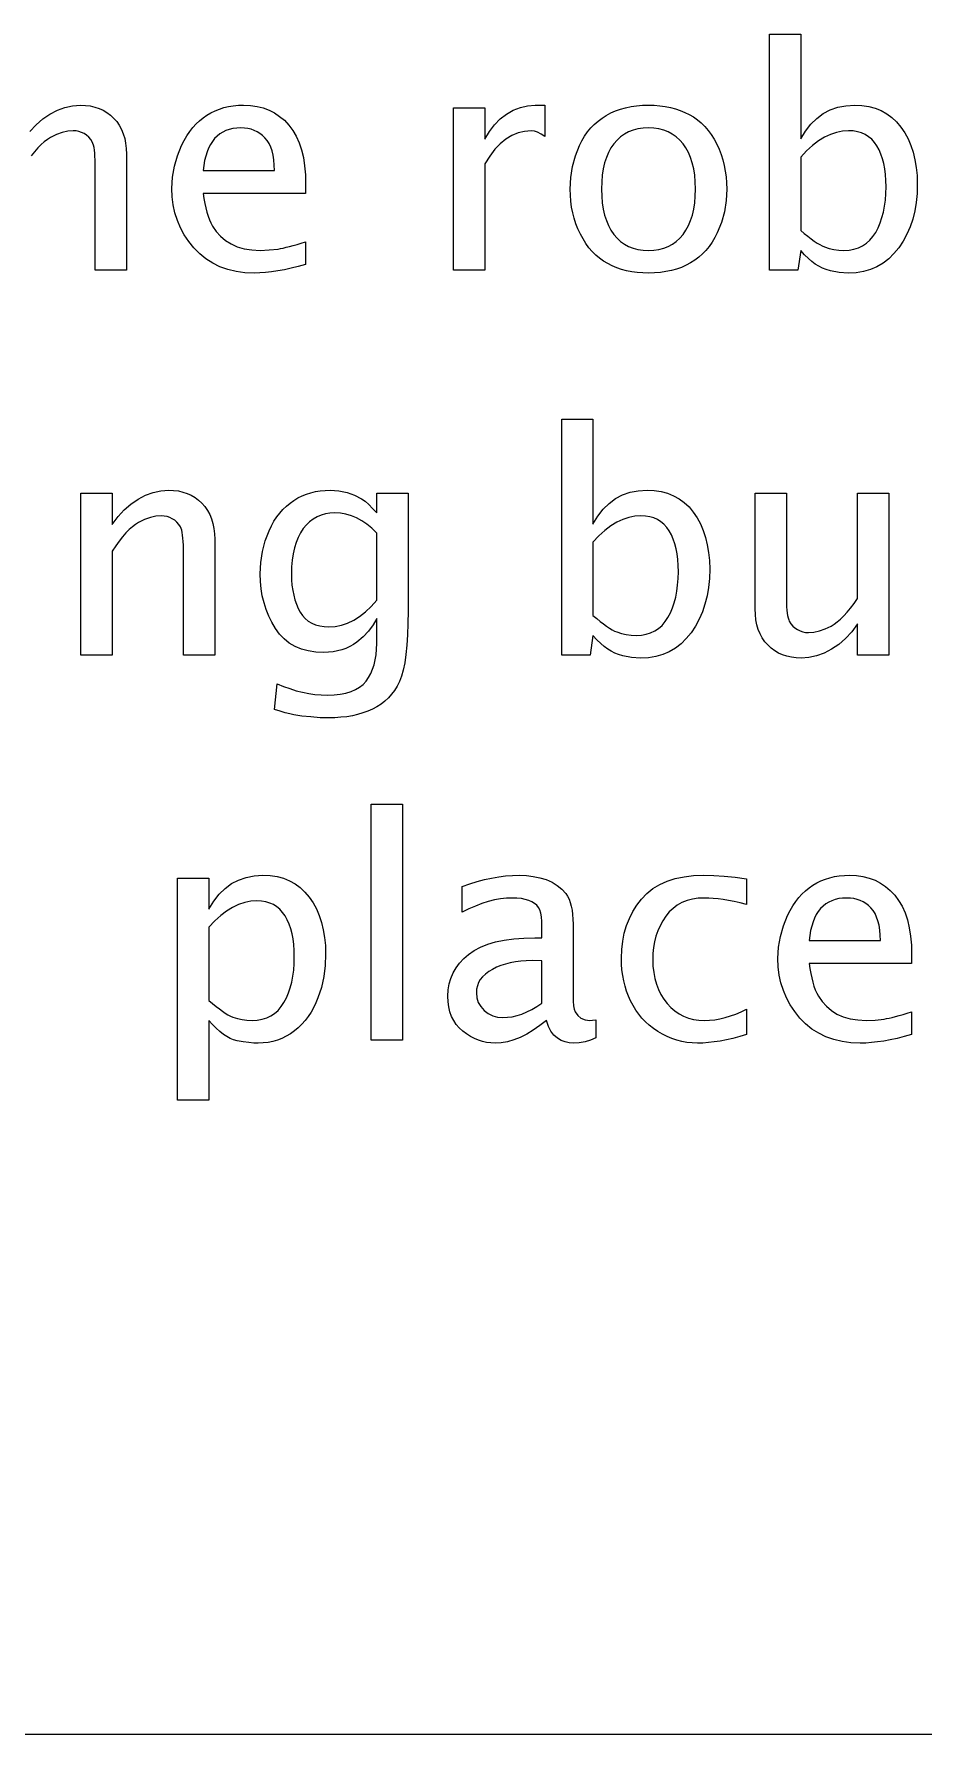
# Model space of a CAD drawing. Header units: inches. Extents: x 0 to 12, y -0.6 to 8.
# Drawn here: x 6.335 to 7.337, y 0 to 1.914 of the extents above; entities that cross this region are included whole.
import ezdxf

# ---------------------------------------------------------------- set-up
doc = ezdxf.new("R2010")
doc.units = ezdxf.units.IN
doc.header["$MEASUREMENT"] = 0

msp = doc.modelspace()

# ---------------------------------------------------------------- linework, layer by layer
at = {"color": 7, "linetype": 'Continuous'}
msp.add_line((0.5, 0), (11.5, 0), dxfattribs=at)
at = {"color": 7, "linetype": 'Continuous', "flags": 128}
for points in [[(7.1635, 1.6484), (7.1635, 1.9144), (7.1635, 1.9144), (7.1987, 1.9144), (7.1987, 1.9144), (7.1987, 1.7962), (7.1987, 1.7962), (7.2041, 1.8051), (7.2102, 1.8129), (7.2168, 1.8194), (7.2241, 1.8248), (7.232, 1.8289), (7.2406, 1.8319), (7.2497, 1.8337), (7.2596, 1.8343), (7.2596, 1.8343), (7.2677, 1.8339), (7.2754, 1.8327), (7.2827, 1.8308), (7.2895, 1.8281), (7.2957, 1.8246), (7.3015, 1.8204), (7.3068, 1.8154), (7.3117, 1.8096), (7.316, 1.8032), (7.3198, 1.7963), (7.3229, 1.789), (7.3255, 1.7812), (7.3275, 1.7729), (7.329, 1.7642), (7.3298, 1.755), (7.3301, 1.7453), (7.3301, 1.7453), (7.3298, 1.7348), (7.3288, 1.7248), (7.3272, 1.7152), (7.3249, 1.706), (7.322, 1.6973), (7.3184, 1.6891), (7.3142, 1.6812), (7.3092, 1.6738), (7.3038, 1.6671), (7.2979, 1.6613), (7.2915, 1.6564), (7.2846, 1.6524), (7.2772, 1.6492), (7.2694, 1.647), (7.2611, 1.6456), (7.2524, 1.6452), (7.2524, 1.6452), (7.242, 1.6458), (7.2322, 1.6478), (7.2276, 1.6492), (7.2232, 1.6509), (7.2191, 1.653), (7.2152, 1.6553), (7.2114, 1.6581), (7.2074, 1.6616), (7.2032, 1.6658), (7.1987, 1.6708), (7.1987, 1.6708), (7.1955, 1.6484), (7.1955, 1.6484), (7.1635, 1.6484)], [(6.3302, 1.8045), (6.3373, 1.8121), (6.3448, 1.8187), (6.3529, 1.8242), (6.3613, 1.8286), (6.3698, 1.8318), (6.3785, 1.8336), (6.3873, 1.8343), (6.3873, 1.8343), (6.393, 1.834), (6.3983, 1.8334), (6.4034, 1.8322), (6.4082, 1.8306), (6.4128, 1.8286), (6.417, 1.826), (6.421, 1.8231), (6.4247, 1.8196), (6.4281, 1.8158), (6.431, 1.8116), (6.4335, 1.807), (6.4355, 1.8021), (6.4371, 1.7969), (6.4382, 1.7913), (6.4389, 1.7853), (6.4391, 1.779), (6.4391, 1.779), (6.4391, 1.6484), (6.4391, 1.6484), (6.4038, 1.6484), (6.4038, 1.6484), (6.4038, 1.768), (6.4038, 1.768), (6.4038, 1.7725), (6.4036, 1.7767), (6.4034, 1.7804), (6.403, 1.7837), (6.4026, 1.7866), (6.402, 1.7891), (6.4013, 1.7912), (6.4006, 1.7929), (6.3988, 1.7958), (6.3967, 1.7982), (6.3942, 1.8004), (6.3915, 1.8022), (6.3885, 1.8036), (6.3855, 1.8046), (6.3823, 1.8052), (6.379, 1.8054), (6.379, 1.8054), (6.373, 1.805), (6.3667, 1.8036), (6.3602, 1.8012), (6.3535, 1.7979), (6.35, 1.7958), (6.3465, 1.7931), (6.3429, 1.7899), (6.3392, 1.7862), (6.3354, 1.7819), (6.3316, 1.7771)], [(6.641, 1.6548), (6.6327, 1.6526), (6.6247, 1.6506), (6.617, 1.6489), (6.6097, 1.6476), (6.6026, 1.6465), (6.5958, 1.6458), (6.5893, 1.6453), (6.5831, 1.6452), (6.5831, 1.6452), (6.5726, 1.6456), (6.5627, 1.6469), (6.5533, 1.6492), (6.5445, 1.6523), (6.5363, 1.6563), (6.5287, 1.6611), (6.5216, 1.6669), (6.5151, 1.6735), (6.5093, 1.6808), (6.5043, 1.6884), (6.5001, 1.6963), (6.4966, 1.7045), (6.4938, 1.713), (6.4919, 1.7219), (6.4908, 1.7311), (6.4904, 1.7406), (6.4904, 1.7406), (6.4911, 1.7532), (6.4931, 1.7654), (6.4965, 1.7774), (6.5013, 1.789), (6.5041, 1.7946), (6.5071, 1.7998), (6.5104, 1.8046), (6.5138, 1.8091), (6.5175, 1.8131), (6.5213, 1.8168), (6.5254, 1.8202), (6.5297, 1.8231), (6.5342, 1.8257), (6.5389, 1.828), (6.5438, 1.8299), (6.5488, 1.8315), (6.5541, 1.8327), (6.5595, 1.8336), (6.5652, 1.8341), (6.5711, 1.8343), (6.5711, 1.8343), (6.5788, 1.8339), (6.5862, 1.8329), (6.5932, 1.8311), (6.5998, 1.8287), (6.6059, 1.8255), (6.6117, 1.8217), (6.617, 1.8172), (6.622, 1.8119), (6.6265, 1.8059), (6.6303, 1.7993), (6.6336, 1.792), (6.6363, 1.784), (6.6384, 1.7752), (6.6398, 1.7658), (6.6407, 1.7557), (6.641, 1.7449), (6.641, 1.7449), (6.641, 1.7349), (6.641, 1.7349), (6.5256, 1.7349), (6.5256, 1.7349), (6.5264, 1.7291), (6.5273, 1.7237), (6.5284, 1.7186), (6.5296, 1.7138), (6.531, 1.7094), (6.5326, 1.7053), (6.5343, 1.7016), (6.5361, 1.6982), (6.5403, 1.6921), (6.5452, 1.6867), (6.5507, 1.682), (6.5569, 1.678), (6.5638, 1.6749), (6.5716, 1.6726), (6.5803, 1.6713), (6.5898, 1.6708), (6.5898, 1.6708), (6.6, 1.6712), (6.6101, 1.6723), (6.6128, 1.6728), (6.6158, 1.6734), (6.6192, 1.6742), (6.6229, 1.6751), (6.6269, 1.6762), (6.6313, 1.6775), (6.636, 1.6789), (6.641, 1.6804), (6.641, 1.6804), (6.641, 1.6548)], [(6.8077, 1.6484), (6.8077, 1.8311), (6.8077, 1.8311), (6.8429, 1.8311), (6.8429, 1.8311), (6.8429, 1.7961), (6.8429, 1.7961), (6.848, 1.8047), (6.8537, 1.8123), (6.8601, 1.8188), (6.8672, 1.8243), (6.8749, 1.8287), (6.8829, 1.8318), (6.8911, 1.8337), (6.8997, 1.8343), (6.8997, 1.8343), (6.9049, 1.8343), (6.9103, 1.8343), (6.9103, 1.8343), (6.9103, 1.799), (6.9103, 1.799), (6.9062, 1.8018), (6.9023, 1.8038), (6.8987, 1.805), (6.8952, 1.8054), (6.8952, 1.8054), (6.8876, 1.8048), (6.8803, 1.8031), (6.8733, 1.8002), (6.8666, 1.7961), (6.8602, 1.7909), (6.8541, 1.7846), (6.8484, 1.777), (6.8429, 1.7683), (6.8429, 1.7683), (6.8429, 1.6484), (6.8429, 1.6484), (6.8077, 1.6484)], [(7.0272, 1.6452), (7.0207, 1.6453), (7.0145, 1.6458), (7.0084, 1.6467), (7.0026, 1.6478), (6.9969, 1.6493), (6.9915, 1.6511), (6.9863, 1.6533), (6.9814, 1.6558), (6.9766, 1.6586), (6.9722, 1.6618), (6.9679, 1.6654), (6.9639, 1.6694), (6.9602, 1.6738), (6.9567, 1.6785), (6.9535, 1.6836), (6.9505, 1.6891), (6.9478, 1.6949), (6.9455, 1.7008), (6.9436, 1.7069), (6.942, 1.7131), (6.9407, 1.7196), (6.9398, 1.7262), (6.9393, 1.7329), (6.9391, 1.7398), (6.9391, 1.7398), (6.9398, 1.7528), (6.9417, 1.7652), (6.9449, 1.7772), (6.9495, 1.7887), (6.9522, 1.7942), (6.9553, 1.7993), (6.9586, 1.8041), (6.9622, 1.8086), (6.9661, 1.8126), (6.9704, 1.8164), (6.9749, 1.8197), (6.9797, 1.8228), (6.9847, 1.8255), (6.9901, 1.8278), (6.9956, 1.8298), (7.0015, 1.8314), (7.0076, 1.8327), (7.0139, 1.8336), (7.0204, 1.8341), (7.0272, 1.8343), (7.0272, 1.8343), (7.0338, 1.8341), (7.04, 1.8336), (7.0461, 1.8328), (7.0519, 1.8317), (7.0575, 1.8302), (7.063, 1.8284), (7.0682, 1.8262), (7.0732, 1.8238), (7.0779, 1.821), (7.0824, 1.8178), (7.0867, 1.8142), (7.0907, 1.8102), (7.0944, 1.8058), (7.0979, 1.8011), (7.1011, 1.796), (7.1041, 1.7905), (7.1067, 1.7847), (7.109, 1.7788), (7.111, 1.7726), (7.1126, 1.7664), (7.1138, 1.76), (7.1147, 1.7534), (7.1152, 1.7467), (7.1154, 1.7398), (7.1154, 1.7398), (7.1147, 1.7268), (7.1127, 1.7142), (7.1094, 1.7021), (7.1048, 1.6906), (7.1021, 1.6851), (7.099, 1.68), (7.0957, 1.6752), (7.092, 1.6708), (7.0881, 1.6667), (7.0839, 1.663), (7.0794, 1.6596), (7.0746, 1.6566), (7.0696, 1.654), (7.0643, 1.6516), (7.0587, 1.6496), (7.053, 1.648), (7.0469, 1.6468), (7.0406, 1.6459), (7.0341, 1.6454), (7.0272, 1.6452)], [(6.5256, 1.7606), (6.6058, 1.7606), (6.6058, 1.7606), (6.6056, 1.7668), (6.6051, 1.7726), (6.6043, 1.7779), (6.6031, 1.7828), (6.6016, 1.7871), (6.5998, 1.7911), (6.5977, 1.7945), (6.5952, 1.7975), (6.5924, 1.8001), (6.5895, 1.8024), (6.5863, 1.8043), (6.583, 1.8059), (6.5796, 1.8071), (6.5759, 1.808), (6.572, 1.8085), (6.568, 1.8087), (6.568, 1.8087), (6.5634, 1.8085), (6.559, 1.8079), (6.5549, 1.8069), (6.5511, 1.8056), (6.5476, 1.804), (6.5443, 1.8019), (6.5412, 1.7995), (6.5384, 1.7967), (6.5359, 1.7935), (6.5337, 1.7899), (6.5317, 1.786), (6.5299, 1.7817), (6.5284, 1.777), (6.5272, 1.7719), (6.5263, 1.7664), (6.5256, 1.7606)], [(7.0271, 1.6708), (7.0333, 1.6711), (7.039, 1.6719), (7.0444, 1.6733), (7.0495, 1.6753), (7.0542, 1.6778), (7.0585, 1.6809), (7.0626, 1.6846), (7.0662, 1.6888), (7.0695, 1.6935), (7.0723, 1.6987), (7.0747, 1.7044), (7.0767, 1.7105), (7.0782, 1.7172), (7.0793, 1.7243), (7.0799, 1.7318), (7.0801, 1.7398), (7.0801, 1.7398), (7.0799, 1.7479), (7.0793, 1.7555), (7.0782, 1.7625), (7.0766, 1.7692), (7.0747, 1.7753), (7.0723, 1.781), (7.0694, 1.7861), (7.0662, 1.7908), (7.0625, 1.795), (7.0585, 1.7986), (7.0541, 1.8017), (7.0494, 1.8042), (7.0444, 1.8061), (7.039, 1.8075), (7.0333, 1.8084), (7.0271, 1.8087), (7.0271, 1.8087), (7.0211, 1.8084), (7.0153, 1.8075), (7.01, 1.8061), (7.0049, 1.8042), (7.0003, 1.8017), (6.9959, 1.7986), (6.9919, 1.795), (6.9882, 1.7908), (6.985, 1.7861), (6.9822, 1.781), (6.9798, 1.7753), (6.9778, 1.7692), (6.9763, 1.7625), (6.9752, 1.7555), (6.9746, 1.7479), (6.9744, 1.7398), (6.9744, 1.7398), (6.9746, 1.7318), (6.9752, 1.7243), (6.9763, 1.7172), (6.9778, 1.7105), (6.9798, 1.7044), (6.9822, 1.6987), (6.985, 1.6935), (6.9882, 1.6888), (6.9919, 1.6846), (6.9959, 1.6809), (7.0003, 1.6778), (7.0049, 1.6753), (7.01, 1.6733), (7.0153, 1.6719), (7.0211, 1.6711), (7.0271, 1.6708)], [(7.1987, 1.6933), (7.2028, 1.6898), (7.2067, 1.6866), (7.2104, 1.6837), (7.2139, 1.6812), (7.2172, 1.679), (7.2202, 1.6772), (7.2231, 1.6757), (7.2257, 1.6746), (7.2308, 1.673), (7.2361, 1.6718), (7.2416, 1.6711), (7.2473, 1.6708), (7.2473, 1.6708), (7.2532, 1.6711), (7.2587, 1.6721), (7.2637, 1.6737), (7.2684, 1.6759), (7.2727, 1.6787), (7.2766, 1.6821), (7.2801, 1.6863), (7.2832, 1.691), (7.286, 1.6962), (7.2883, 1.7017), (7.2903, 1.7076), (7.292, 1.7139), (7.2932, 1.7205), (7.2941, 1.7274), (7.2947, 1.7347), (7.2949, 1.7423), (7.2949, 1.7423), (7.2947, 1.7494), (7.2942, 1.7561), (7.2934, 1.7625), (7.2923, 1.7684), (7.2909, 1.774), (7.2891, 1.7792), (7.287, 1.784), (7.2846, 1.7884), (7.2818, 1.7924), (7.2787, 1.7959), (7.2752, 1.7988), (7.2714, 1.8012), (7.2673, 1.803), (7.2628, 1.8044), (7.2579, 1.8052), (7.2527, 1.8054), (7.2527, 1.8054), (7.2458, 1.805), (7.239, 1.8036), (7.2322, 1.8013), (7.2254, 1.7981), (7.2187, 1.794), (7.212, 1.7889), (7.2053, 1.7829), (7.1987, 1.7759), (7.1987, 1.7759), (7.1987, 1.6933)], [(6.9295, 1.2148), (6.9295, 1.4808), (6.9295, 1.4808), (6.9647, 1.4808), (6.9647, 1.4808), (6.9647, 1.3626), (6.9647, 1.3626), (6.9702, 1.3715), (6.9762, 1.3793), (6.9829, 1.3858), (6.9901, 1.3912), (6.998, 1.3953), (7.0066, 1.3983), (7.0158, 1.4001), (7.0256, 1.4007), (7.0256, 1.4007), (7.0338, 1.4003), (7.0415, 1.3991), (7.0487, 1.3972), (7.0555, 1.3945), (7.0617, 1.391), (7.0676, 1.3868), (7.0729, 1.3818), (7.0777, 1.376), (7.082, 1.3696), (7.0858, 1.3627), (7.0889, 1.3554), (7.0915, 1.3476), (7.0935, 1.3393), (7.095, 1.3306), (7.0959, 1.3214), (7.0962, 1.3117), (7.0962, 1.3117), (7.0958, 1.3012), (7.0949, 1.2912), (7.0932, 1.2816), (7.0909, 1.2724), (7.088, 1.2637), (7.0844, 1.2555), (7.0802, 1.2476), (7.0753, 1.2402), (7.0698, 1.2335), (7.0639, 1.2277), (7.0575, 1.2228), (7.0506, 1.2188), (7.0433, 1.2156), (7.0355, 1.2134), (7.0271, 1.212), (7.0184, 1.2116), (7.0184, 1.2116), (7.0081, 1.2122), (6.9982, 1.2142), (6.9936, 1.2156), (6.9892, 1.2173), (6.9851, 1.2194), (6.9813, 1.2217), (6.9775, 1.2245), (6.9734, 1.228), (6.9692, 1.2322), (6.9647, 1.2372), (6.9647, 1.2372), (6.9615, 1.2148), (6.9615, 1.2148), (6.9295, 1.2148)], [(6.3878, 1.2148), (6.3878, 1.3975), (6.3878, 1.3975), (6.4231, 1.3975), (6.4231, 1.3975), (6.4231, 1.3622), (6.4231, 1.3622), (6.4296, 1.3709), (6.4366, 1.3785), (6.4442, 1.3851), (6.4522, 1.3906), (6.4606, 1.395), (6.4692, 1.3982), (6.4779, 1.4), (6.4867, 1.4007), (6.4867, 1.4007), (6.4923, 1.4004), (6.4977, 1.3998), (6.5028, 1.3986), (6.5076, 1.397), (6.5121, 1.395), (6.5164, 1.3924), (6.5204, 1.3895), (6.5241, 1.386), (6.5274, 1.3822), (6.5304, 1.378), (6.5329, 1.3734), (6.5349, 1.3685), (6.5365, 1.3633), (6.5376, 1.3577), (6.5383, 1.3517), (6.5385, 1.3454), (6.5385, 1.3454), (6.5385, 1.2148), (6.5385, 1.2148), (6.5032, 1.2148), (6.5032, 1.2148), (6.5032, 1.3344), (6.5032, 1.3344), (6.5032, 1.3389), (6.503, 1.343), (6.5028, 1.3468), (6.5024, 1.3501), (6.502, 1.353), (6.5014, 1.3555), (6.5007, 1.3576), (6.4999, 1.3593), (6.4981, 1.3622), (6.496, 1.3646), (6.4936, 1.3668), (6.4908, 1.3686), (6.4879, 1.37), (6.4848, 1.371), (6.4816, 1.3716), (6.4784, 1.3718), (6.4784, 1.3718), (6.4724, 1.3714), (6.4661, 1.37), (6.4596, 1.3676), (6.4528, 1.3643), (6.4494, 1.3622), (6.4459, 1.3595), (6.4423, 1.3563), (6.4386, 1.3526), (6.4348, 1.3483), (6.431, 1.3434), (6.4271, 1.3381), (6.4231, 1.3322), (6.4231, 1.3322), (6.4231, 1.2148), (6.4231, 1.2148), (6.3878, 1.2148)], [(6.6058, 1.1539), (6.609, 1.1828), (6.609, 1.1828), (6.6161, 1.1798), (6.6232, 1.1772), (6.6304, 1.1749), (6.6375, 1.1731), (6.6445, 1.1717), (6.6515, 1.1707), (6.6586, 1.1701), (6.6656, 1.1699), (6.6656, 1.1699), (6.6731, 1.1702), (6.68, 1.1709), (6.6863, 1.1721), (6.6921, 1.1739), (6.6972, 1.1761), (6.7017, 1.1788), (6.7057, 1.1819), (6.709, 1.1856), (6.7118, 1.1898), (6.7143, 1.1942), (6.7164, 1.199), (6.7181, 1.2041), (6.7195, 1.2096), (6.7204, 1.2154), (6.721, 1.2216), (6.7212, 1.2281), (6.7212, 1.2281), (6.7212, 1.2562), (6.7212, 1.2562), (6.717, 1.2489), (6.7119, 1.242), (6.7058, 1.2356), (6.6987, 1.2296), (6.6948, 1.2269), (6.6906, 1.2245), (6.6862, 1.2225), (6.6817, 1.2209), (6.6769, 1.2196), (6.672, 1.2187), (6.6668, 1.2182), (6.6614, 1.218), (6.6614, 1.218), (6.6524, 1.2184), (6.644, 1.2197), (6.6362, 1.2218), (6.6291, 1.2248), (6.6225, 1.2286), (6.6167, 1.2332), (6.6115, 1.2387), (6.6069, 1.245), (6.6029, 1.2519), (6.5994, 1.259), (6.5965, 1.2663), (6.5941, 1.2739), (6.5921, 1.2817), (6.5908, 1.2897), (6.59, 1.2979), (6.5897, 1.3064), (6.5897, 1.3064), (6.5904, 1.3192), (6.5922, 1.3316), (6.5954, 1.3436), (6.5998, 1.3551), (6.6025, 1.3606), (6.6053, 1.3657), (6.6085, 1.3705), (6.6118, 1.375), (6.6154, 1.3791), (6.6193, 1.3828), (6.6234, 1.3862), (6.6278, 1.3892), (6.6323, 1.3919), (6.637, 1.3942), (6.6419, 1.3962), (6.6469, 1.3978), (6.6521, 1.3991), (6.6575, 1.4), (6.663, 1.4005), (6.6686, 1.4007), (6.6686, 1.4007), (6.6785, 1.4001), (6.6877, 1.3982), (6.6962, 1.3952), (6.7041, 1.391), (6.708, 1.3882), (6.7122, 1.3846), (6.7165, 1.3802), (6.7212, 1.3751), (6.7212, 1.3751), (6.7212, 1.3975), (6.7212, 1.3975), (6.7564, 1.3975), (6.7564, 1.3975), (6.7564, 1.2646), (6.7564, 1.2646), (6.7563, 1.2507), (6.7558, 1.2378), (6.7551, 1.2262), (6.754, 1.2157), (6.7526, 1.2063), (6.751, 1.1981), (6.7489, 1.1911), (6.7467, 1.1851), (6.7441, 1.18), (6.7411, 1.1752), (6.7379, 1.1708), (6.7342, 1.1667), (6.7303, 1.163), (6.7259, 1.1597), (6.7213, 1.1567), (6.7162, 1.154), (6.7109, 1.1517), (6.7054, 1.1498), (6.6996, 1.1481), (6.6936, 1.1467), (6.6873, 1.1456), (6.6808, 1.1449), (6.674, 1.1444), (6.667, 1.1443), (6.667, 1.1443), (6.6573, 1.1445), (6.6469, 1.1453), (6.6368, 1.1464), (6.6278, 1.1478), (6.6233, 1.1488), (6.6181, 1.1501), (6.6123, 1.1518), (6.6058, 1.1539)], [(7.2628, 1.2148), (7.2628, 1.2501), (7.2628, 1.2501), (7.2563, 1.2413), (7.2492, 1.2337), (7.2416, 1.2271), (7.2336, 1.2216), (7.2252, 1.2172), (7.2167, 1.2141), (7.208, 1.2122), (7.1992, 1.2116), (7.1992, 1.2116), (7.1936, 1.2118), (7.1883, 1.2125), (7.1832, 1.2136), (7.1784, 1.2152), (7.1739, 1.2173), (7.1696, 1.2198), (7.1656, 1.2228), (7.1619, 1.2262), (7.1585, 1.2301), (7.1555, 1.2343), (7.1531, 1.2388), (7.151, 1.2437), (7.1495, 1.249), (7.1483, 1.2547), (7.1477, 1.2606), (7.1474, 1.267), (7.1474, 1.267), (7.1474, 1.3975), (7.1474, 1.3975), (7.1827, 1.3975), (7.1827, 1.3975), (7.1827, 1.278), (7.1827, 1.278), (7.1827, 1.2735), (7.1829, 1.2694), (7.1831, 1.2656), (7.1835, 1.2623), (7.1839, 1.2594), (7.1845, 1.2569), (7.1852, 1.2548), (7.1859, 1.2531), (7.1878, 1.2503), (7.1899, 1.2477), (7.1923, 1.2456), (7.195, 1.2437), (7.198, 1.2423), (7.2011, 1.2413), (7.2043, 1.2406), (7.2077, 1.2404), (7.2077, 1.2404), (7.2136, 1.2409), (7.2199, 1.2423), (7.2263, 1.2445), (7.233, 1.2477), (7.2365, 1.2499), (7.24, 1.2525), (7.2436, 1.2556), (7.2473, 1.2592), (7.2511, 1.2633), (7.2549, 1.268), (7.2588, 1.2732), (7.2628, 1.2789), (7.2628, 1.2789), (7.2628, 1.3975), (7.2628, 1.3975), (7.2981, 1.3975), (7.2981, 1.3975), (7.2981, 1.2148), (7.2981, 1.2148), (7.2628, 1.2148)], [(6.7212, 1.2768), (6.7212, 1.3524), (6.7212, 1.3524), (6.7156, 1.3578), (6.71, 1.3624), (6.7043, 1.3663), (6.6984, 1.3694), (6.6925, 1.3719), (6.6863, 1.3736), (6.6801, 1.3747), (6.6737, 1.3751), (6.6737, 1.3751), (6.6683, 1.3747), (6.6632, 1.3739), (6.6584, 1.3725), (6.6538, 1.3706), (6.6495, 1.3681), (6.6455, 1.3651), (6.6418, 1.3615), (6.6383, 1.3574), (6.6352, 1.3527), (6.6325, 1.3476), (6.6302, 1.3419), (6.6284, 1.3357), (6.6269, 1.3291), (6.6259, 1.322), (6.6252, 1.3143), (6.625, 1.3062), (6.625, 1.3062), (6.6252, 1.2998), (6.6256, 1.2936), (6.6264, 1.2878), (6.6275, 1.2823), (6.6289, 1.2771), (6.6306, 1.2722), (6.6326, 1.2676), (6.6349, 1.2633), (6.6375, 1.2595), (6.6406, 1.2561), (6.644, 1.2533), (6.6479, 1.251), (6.6521, 1.2491), (6.6568, 1.2479), (6.6617, 1.2471), (6.6671, 1.2468), (6.6671, 1.2468), (6.6743, 1.2473), (6.6813, 1.2487), (6.6883, 1.2511), (6.6951, 1.2544), (6.7018, 1.2586), (6.7083, 1.2638), (6.7148, 1.2698), (6.7212, 1.2768)], [(6.9647, 1.2597), (6.9689, 1.2562), (6.9728, 1.253), (6.9765, 1.2501), (6.98, 1.2476), (6.9832, 1.2454), (6.9862, 1.2436), (6.9891, 1.2421), (6.9917, 1.241), (6.9968, 1.2394), (7.0022, 1.2382), (7.0076, 1.2375), (7.0133, 1.2372), (7.0133, 1.2372), (7.0192, 1.2375), (7.0247, 1.2385), (7.0297, 1.2401), (7.0345, 1.2423), (7.0387, 1.2451), (7.0426, 1.2485), (7.0461, 1.2527), (7.0492, 1.2574), (7.052, 1.2626), (7.0543, 1.2681), (7.0563, 1.274), (7.058, 1.2803), (7.0592, 1.2869), (7.0601, 1.2938), (7.0607, 1.3011), (7.0609, 1.3087), (7.0609, 1.3087), (7.0607, 1.3158), (7.0602, 1.3225), (7.0594, 1.3289), (7.0583, 1.3348), (7.0569, 1.3404), (7.0551, 1.3456), (7.053, 1.3504), (7.0506, 1.3548), (7.0478, 1.3588), (7.0447, 1.3623), (7.0413, 1.3652), (7.0375, 1.3676), (7.0333, 1.3694), (7.0288, 1.3708), (7.0239, 1.3716), (7.0187, 1.3718), (7.0187, 1.3718), (7.0118, 1.3714), (7.005, 1.37), (6.9982, 1.3677), (6.9914, 1.3645), (6.9847, 1.3604), (6.978, 1.3553), (6.9714, 1.3493), (6.9647, 1.3423), (6.9647, 1.3423), (6.9647, 1.2597)], [(6.7147, 0.7812), (6.7147, 1.0472), (6.7147, 1.0472), (6.75, 1.0472), (6.75, 1.0472), (6.75, 0.7812), (6.75, 0.7812), (6.7147, 0.7812)], [(6.4968, 0.7139), (6.4968, 0.9639), (6.4968, 0.9639), (6.5321, 0.9639), (6.5321, 0.9639), (6.5321, 0.929), (6.5321, 0.929), (6.5375, 0.9379), (6.5435, 0.9457), (6.5502, 0.9522), (6.5574, 0.9576), (6.5654, 0.9617), (6.5739, 0.9647), (6.5831, 0.9665), (6.5929, 0.9671), (6.5929, 0.9671), (6.6011, 0.9667), (6.6088, 0.9655), (6.616, 0.9636), (6.6228, 0.9609), (6.6291, 0.9574), (6.6349, 0.9532), (6.6402, 0.9482), (6.645, 0.9424), (6.6493, 0.936), (6.6531, 0.9291), (6.6562, 0.9218), (6.6589, 0.914), (6.6609, 0.9057), (6.6623, 0.897), (6.6632, 0.8878), (6.6635, 0.8781), (6.6635, 0.8781), (6.6629, 0.8654), (6.6613, 0.8529), (6.6587, 0.8408), (6.6549, 0.829), (6.6526, 0.8233), (6.65, 0.8179), (6.6472, 0.8128), (6.644, 0.808), (6.6405, 0.8035), (6.6368, 0.7993), (6.6327, 0.7954), (6.6284, 0.7918), (6.6238, 0.7886), (6.619, 0.7858), (6.6142, 0.7834), (6.6091, 0.7814), (6.604, 0.7799), (6.5987, 0.7788), (6.5931, 0.7782), (6.5875, 0.778), (6.5875, 0.778), (6.5826, 0.7781), (6.577, 0.7787), (6.5707, 0.7795), (6.5637, 0.7807), (6.5599, 0.7817), (6.5561, 0.7832), (6.5523, 0.7853), (6.5483, 0.7879), (6.5444, 0.791), (6.5403, 0.7947), (6.5362, 0.7989), (6.5321, 0.8036), (6.5321, 0.8036), (6.5321, 0.7139), (6.5321, 0.7139), (6.4968, 0.7139)], [(6.9123, 0.8036), (6.9048, 0.7977), (6.8974, 0.7925), (6.8901, 0.7881), (6.8828, 0.7844), (6.8756, 0.7816), (6.8684, 0.7796), (6.8614, 0.7784), (6.8544, 0.778), (6.8544, 0.778), (6.8496, 0.7782), (6.8448, 0.7788), (6.8401, 0.7799), (6.8356, 0.7814), (6.8311, 0.7832), (6.8266, 0.7856), (6.8223, 0.7884), (6.8181, 0.7915), (6.8141, 0.7951), (6.8107, 0.7991), (6.8078, 0.8034), (6.8055, 0.8081), (6.8036, 0.8132), (6.8023, 0.8188), (6.8015, 0.8247), (6.8013, 0.831), (6.8013, 0.831), (6.8016, 0.8379), (6.8027, 0.8446), (6.8046, 0.8509), (6.8071, 0.857), (6.8104, 0.8627), (6.8144, 0.8681), (6.8192, 0.8732), (6.8246, 0.878), (6.8309, 0.8824), (6.838, 0.8861), (6.8461, 0.8893), (6.855, 0.8919), (6.8647, 0.894), (6.8754, 0.8954), (6.8869, 0.8963), (6.8993, 0.8966), (6.8993, 0.8966), (6.9071, 0.8966), (6.9071, 0.8966), (6.9071, 0.915), (6.9071, 0.915), (6.9069, 0.9201), (6.9061, 0.9244), (6.905, 0.928), (6.9035, 0.9308), (6.9015, 0.9332), (6.8989, 0.9353), (6.8959, 0.9371), (6.8924, 0.9386), (6.8884, 0.9399), (6.884, 0.9407), (6.8791, 0.9413), (6.8737, 0.9414), (6.8737, 0.9414), (6.8672, 0.9412), (6.8605, 0.9404), (6.8537, 0.9392), (6.8467, 0.9374), (6.8396, 0.9352), (6.8323, 0.9324), (6.8249, 0.9292), (6.8173, 0.9254), (6.8173, 0.9254), (6.8173, 0.9543), (6.8173, 0.9543), (6.8258, 0.9573), (6.8341, 0.9599), (6.8424, 0.9621), (6.8505, 0.9639), (6.8585, 0.9653), (6.8663, 0.9663), (6.8741, 0.9669), (6.8817, 0.9671), (6.8817, 0.9671), (6.8898, 0.9668), (6.8975, 0.9658), (6.9049, 0.9643), (6.912, 0.9621), (6.9186, 0.9592), (6.9244, 0.9557), (6.9296, 0.9514), (6.934, 0.9464), (6.936, 0.9435), (6.9377, 0.9402), (6.9391, 0.9365), (6.9403, 0.9324), (6.9412, 0.9279), (6.9418, 0.923), (6.9422, 0.9176), (6.9423, 0.9119), (6.9423, 0.9119), (6.9423, 0.8313), (6.9423, 0.8313), (6.9425, 0.8252), (6.9429, 0.8201), (6.9436, 0.8161), (6.9447, 0.8132), (6.9475, 0.8091), (6.9512, 0.8061), (6.9558, 0.8042), (6.9611, 0.8036), (6.9611, 0.8036), (6.964, 0.8038), (6.9679, 0.8043), (6.9679, 0.8043), (6.9679, 0.784), (6.9679, 0.784), (6.962, 0.7814), (6.9558, 0.7795), (6.9493, 0.7784), (6.9425, 0.778), (6.9425, 0.778), (6.9379, 0.7783), (6.9334, 0.7794), (6.929, 0.7811), (6.9246, 0.7835), (6.9206, 0.7868), (6.9173, 0.7913), (6.9145, 0.7969), (6.9123, 0.8036)], [(7.1378, 0.7876), (7.13, 0.7853), (7.1223, 0.7834), (7.115, 0.7817), (7.108, 0.7804), (7.1012, 0.7793), (7.0947, 0.7786), (7.0884, 0.7781), (7.0824, 0.778), (7.0824, 0.778), (7.0764, 0.7782), (7.0705, 0.7788), (7.0648, 0.7798), (7.0591, 0.7812), (7.0536, 0.7831), (7.0482, 0.7853), (7.0429, 0.788), (7.0378, 0.7911), (7.0329, 0.7945), (7.0282, 0.7981), (7.0239, 0.802), (7.0199, 0.8062), (7.0163, 0.8106), (7.0129, 0.8153), (7.0099, 0.8203), (7.0071, 0.8255), (7.0047, 0.8309), (7.0026, 0.8365), (7.0008, 0.8422), (6.9994, 0.8482), (6.9982, 0.8543), (6.9974, 0.8606), (6.9969, 0.867), (6.9968, 0.8736), (6.9968, 0.8736), (6.9971, 0.8834), (6.9982, 0.8928), (7, 0.9017), (7.0025, 0.9103), (7.0057, 0.9184), (7.0095, 0.9262), (7.0141, 0.9334), (7.0194, 0.9403), (7.0255, 0.9466), (7.0323, 0.9521), (7.0399, 0.9566), (7.0483, 0.9604), (7.0574, 0.9633), (7.0673, 0.9654), (7.078, 0.9667), (7.0894, 0.9671), (7.0894, 0.9671), (7.1007, 0.9668), (7.1124, 0.9661), (7.1248, 0.9648), (7.1378, 0.9631), (7.1378, 0.9631), (7.1378, 0.9342), (7.1378, 0.9342), (7.1307, 0.9359), (7.1239, 0.9374), (7.1175, 0.9386), (7.1114, 0.9396), (7.1056, 0.9404), (7.1002, 0.941), (7.0951, 0.9413), (7.0903, 0.9414), (7.0903, 0.9414), (7.0833, 0.9411), (7.0768, 0.9401), (7.0707, 0.9385), (7.065, 0.9363), (7.0597, 0.9334), (7.0549, 0.9298), (7.0506, 0.9257), (7.0467, 0.9208), (7.0433, 0.9156), (7.0403, 0.91), (7.0378, 0.9043), (7.0357, 0.8983), (7.0341, 0.8921), (7.033, 0.8856), (7.0323, 0.8789), (7.0321, 0.8719), (7.0321, 0.8719), (7.0323, 0.8645), (7.0331, 0.8574), (7.0343, 0.8507), (7.0361, 0.8443), (7.0384, 0.8383), (7.0412, 0.8327), (7.0444, 0.8274), (7.0482, 0.8225), (7.0524, 0.8181), (7.0569, 0.8142), (7.0617, 0.811), (7.0668, 0.8083), (7.0722, 0.8063), (7.0779, 0.8048), (7.0839, 0.8039), (7.0902, 0.8036), (7.0902, 0.8036), (7.0961, 0.8038), (7.1019, 0.8044), (7.1078, 0.8054), (7.1137, 0.8068), (7.1196, 0.8086), (7.1257, 0.8108), (7.1317, 0.8134), (7.1378, 0.8164), (7.1378, 0.8164), (7.1378, 0.7876)], [(7.3237, 0.7876), (7.3154, 0.7853), (7.3074, 0.7834), (7.2997, 0.7817), (7.2924, 0.7804), (7.2853, 0.7793), (7.2785, 0.7786), (7.272, 0.7781), (7.2658, 0.778), (7.2658, 0.778), (7.2553, 0.7784), (7.2454, 0.7797), (7.236, 0.782), (7.2272, 0.7851), (7.219, 0.7891), (7.2114, 0.7939), (7.2043, 0.7997), (7.1978, 0.8063), (7.192, 0.8136), (7.187, 0.8212), (7.1827, 0.8291), (7.1793, 0.8373), (7.1765, 0.8458), (7.1746, 0.8547), (7.1735, 0.8639), (7.1731, 0.8734), (7.1731, 0.8734), (7.1738, 0.886), (7.1758, 0.8982), (7.1792, 0.9101), (7.1839, 0.9218), (7.1867, 0.9274), (7.1898, 0.9326), (7.1931, 0.9374), (7.1965, 0.9419), (7.2002, 0.9459), (7.204, 0.9496), (7.2081, 0.953), (7.2124, 0.9559), (7.2169, 0.9585), (7.2216, 0.9608), (7.2265, 0.9627), (7.2315, 0.9643), (7.2368, 0.9655), (7.2422, 0.9664), (7.2479, 0.9669), (7.2538, 0.9671), (7.2538, 0.9671), (7.2615, 0.9667), (7.2689, 0.9657), (7.2759, 0.9639), (7.2825, 0.9615), (7.2886, 0.9583), (7.2944, 0.9545), (7.2997, 0.95), (7.3047, 0.9447), (7.3091, 0.9387), (7.313, 0.9321), (7.3163, 0.9248), (7.319, 0.9168), (7.3211, 0.908), (7.3225, 0.8986), (7.3234, 0.8885), (7.3237, 0.8777), (7.3237, 0.8777), (7.3237, 0.8677), (7.3237, 0.8677), (7.2083, 0.8677), (7.2083, 0.8677), (7.2091, 0.8619), (7.21, 0.8565), (7.2111, 0.8514), (7.2123, 0.8466), (7.2137, 0.8422), (7.2152, 0.8381), (7.2169, 0.8344), (7.2188, 0.831), (7.223, 0.8249), (7.2279, 0.8195), (7.2334, 0.8148), (7.2396, 0.8108), (7.2465, 0.8077), (7.2543, 0.8054), (7.263, 0.8041), (7.2725, 0.8036), (7.2725, 0.8036), (7.2827, 0.804), (7.2928, 0.8051), (7.2955, 0.8056), (7.2985, 0.8062), (7.3019, 0.807), (7.3056, 0.8079), (7.3096, 0.809), (7.314, 0.8103), (7.3187, 0.8117), (7.3237, 0.8132), (7.3237, 0.8132), (7.3237, 0.7876)], [(6.532, 0.8261), (6.5362, 0.8226), (6.5401, 0.8194), (6.5438, 0.8165), (6.5473, 0.814), (6.5505, 0.8118), (6.5535, 0.81), (6.5564, 0.8085), (6.559, 0.8074), (6.5641, 0.8058), (6.5695, 0.8046), (6.5749, 0.8039), (6.5806, 0.8036), (6.5806, 0.8036), (6.5865, 0.8039), (6.592, 0.8049), (6.5971, 0.8065), (6.6018, 0.8087), (6.606, 0.8115), (6.6099, 0.8149), (6.6134, 0.8191), (6.6165, 0.8238), (6.6193, 0.829), (6.6216, 0.8345), (6.6236, 0.8404), (6.6253, 0.8467), (6.6266, 0.8533), (6.6275, 0.8602), (6.628, 0.8675), (6.6282, 0.8751), (6.6282, 0.8751), (6.6281, 0.8822), (6.6276, 0.8889), (6.6268, 0.8953), (6.6257, 0.9012), (6.6242, 0.9068), (6.6224, 0.912), (6.6203, 0.9168), (6.6179, 0.9212), (6.6151, 0.9252), (6.612, 0.9287), (6.6086, 0.9316), (6.6048, 0.934), (6.6006, 0.9358), (6.5961, 0.9372), (6.5912, 0.938), (6.586, 0.9382), (6.586, 0.9382), (6.5791, 0.9378), (6.5723, 0.9364), (6.5655, 0.9341), (6.5587, 0.9309), (6.552, 0.9268), (6.5453, 0.9217), (6.5387, 0.9157), (6.5321, 0.9087), (6.5321, 0.9087), (6.5321, 0.8261)], [(7.2083, 0.8934), (7.2885, 0.8934), (7.2885, 0.8934), (7.2883, 0.8996), (7.2878, 0.9054), (7.287, 0.9107), (7.2858, 0.9156), (7.2843, 0.9199), (7.2825, 0.9239), (7.2803, 0.9273), (7.2778, 0.9303), (7.2751, 0.9329), (7.2722, 0.9352), (7.269, 0.9371), (7.2657, 0.9387), (7.2623, 0.9399), (7.2586, 0.9407), (7.2547, 0.9413), (7.2507, 0.9414), (7.2507, 0.9414), (7.246, 0.9412), (7.2417, 0.9407), (7.2376, 0.9397), (7.2338, 0.9384), (7.2303, 0.9368), (7.227, 0.9347), (7.2239, 0.9323), (7.2211, 0.9295), (7.2186, 0.9263), (7.2163, 0.9227), (7.2143, 0.9188), (7.2126, 0.9145), (7.2111, 0.9097), (7.2099, 0.9047), (7.209, 0.8992), (7.2083, 0.8934)], [(6.907, 0.8229), (6.9071, 0.8706), (6.9071, 0.8706), (6.8962, 0.8709), (6.8962, 0.8709), (6.8896, 0.8708), (6.8834, 0.8703), (6.8774, 0.8695), (6.8716, 0.8685), (6.8662, 0.8671), (6.861, 0.8654), (6.8561, 0.8634), (6.8514, 0.8611), (6.8472, 0.8586), (6.8435, 0.8558), (6.8404, 0.8528), (6.8378, 0.8496), (6.8359, 0.8461), (6.8345, 0.8424), (6.8336, 0.8386), (6.8333, 0.8345), (6.8333, 0.8345), (6.8339, 0.8289), (6.8355, 0.8238), (6.8383, 0.8191), (6.8422, 0.8148), (6.8468, 0.8113), (6.8518, 0.8088), (6.8572, 0.8073), (6.863, 0.8068), (6.863, 0.8068), (6.8683, 0.8071), (6.8737, 0.8078), (6.8792, 0.8091), (6.8847, 0.8108), (6.8902, 0.8131), (6.8958, 0.8159), (6.9014, 0.8191), (6.9071, 0.8229)]]:
    msp.add_lwpolyline(points, dxfattribs=at)

doc.saveas('drawing.dxf')
